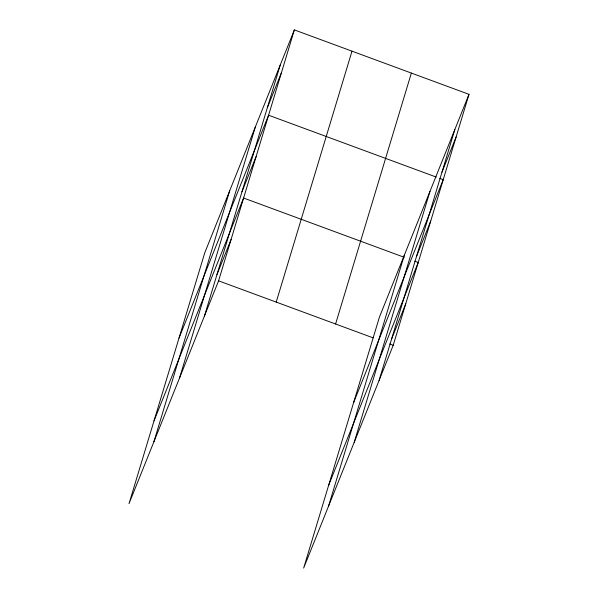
<?xml version="1.0" encoding="UTF-8"?>
<svg xmlns="http://www.w3.org/2000/svg" width="598" height="598" viewBox="0 0 598 598"><rect width="100%" height="100%" fill="white"/><g stroke="black" fill="none" stroke-linecap="round" stroke-linejoin="round"><path stroke-width="0.9" d="M153.903 441.735L229.677 190.807M179.557 377.929L255.331 126.993M204.456 315.998L280.223 65.062M294.358 29.9L204.778 252.737L129.011 503.666L218.591 280.836L294.358 29.9L468.989 94.335L393.222 345.263L303.642 568.1L379.409 317.164L468.989 94.335M276.216 302.095L351.99 51.166M335.59 324.004L411.364 73.068M328.534 506.17L404.308 255.234M354.188 442.363L429.955 191.427M379.08 380.433L454.854 129.497M267.343 107.722L281.479 72.56M179.019 338.049L268.599 115.22L436.241 177.075M241.958 191.786L256.094 156.624M154.015 420.857L243.595 198.028L404.255 257.304M216.954 274.594L231.09 239.432M441.974 172.157L456.11 136.994M353.65 402.484L443.23 179.647L439.732 178.361M416.589 256.221L430.724 221.051M328.646 485.292L418.226 262.455L414.728 261.169M391.585 339.029L405.721 303.859M218.591 280.836L373.137 337.855M389.724 343.977L393.222 345.263"/></g></svg>
